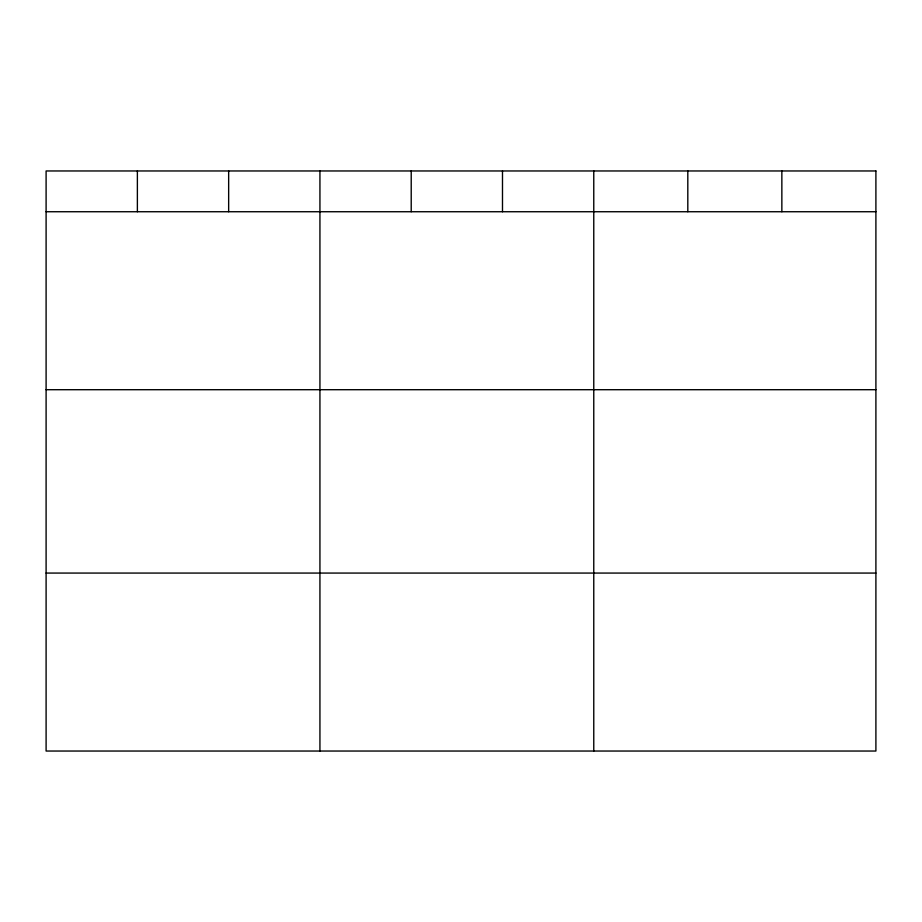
<?xml version="1.0" encoding="UTF-8"?>
<svg xmlns="http://www.w3.org/2000/svg" width="922" height="922" viewBox="0 0 922 922"><rect width="100%" height="100%" fill="white"/><g stroke="black" fill="none" stroke-linecap="round" stroke-linejoin="round"><path stroke-width="1.38" d="M46.1 211.737L875.9 211.737M46.1 389.706L875.9 389.706M46.1 573.069L875.9 573.069M781.856 170.962L781.856 211.737M687.812 170.962L687.812 211.737M593.768 170.962L593.768 751.038M502.49 170.962L502.49 211.737M411.212 170.962L411.212 211.737M319.934 170.962L319.934 751.038M228.656 170.962L228.656 211.737M137.378 170.962L137.378 211.737M875.9 170.962L46.1 170.962L46.1 751.038L875.9 751.038L875.9 170.962"/></g></svg>
